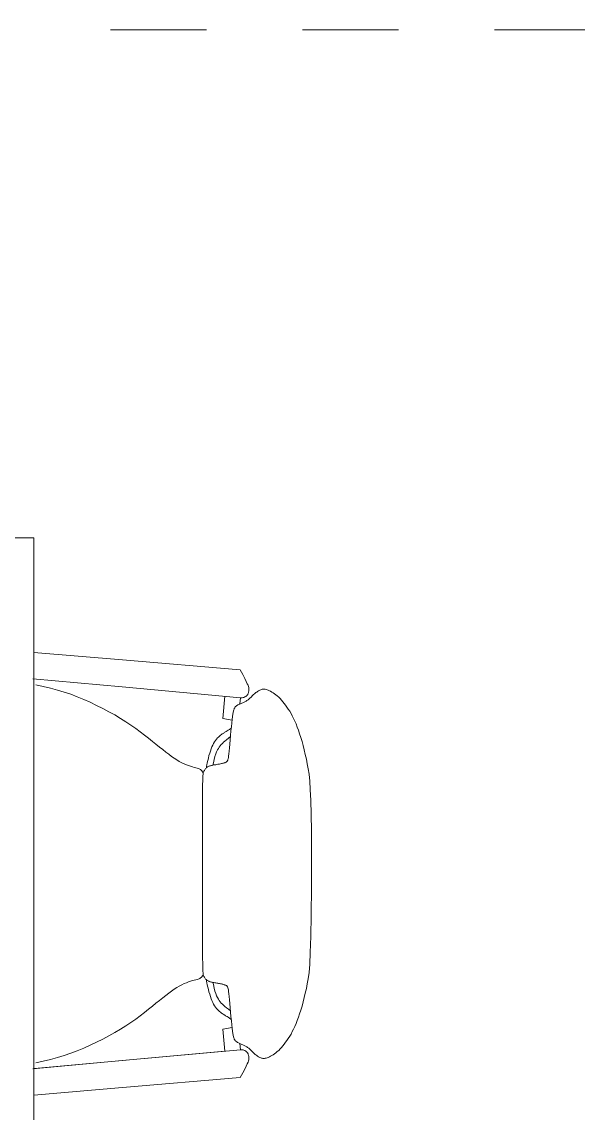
# Model space of a CAD drawing. Header units: millimetres. Extents: x 5985 to 6342, y 1020 to 1088.
# Drawn here: x 6162.385 to 6162.964, y 1073.506 to 1074.643 of the extents above; entities that cross this region are included whole.
import ezdxf

# ---------------------------------------------------------------- set-up
doc = ezdxf.new("R2010")
doc.units = ezdxf.units.MM
doc.linetypes.add('JIS_02_0.7', pattern=[1.35, 0.75, -0.6])
for name, color, linetype, lineweight in [('07_CIVIL VISTAS MEDIA', 251, 'Continuous', 5), ('09_CIVIL PROYECCIONES', 230, 'Continuous', 5), ('COLUMNAS_EJES', 252, 'Continuous', 9), ('MISC MUEBLES', 143, 'Continuous', 9)]:
    doc.layers.add(name, color=color, linetype=linetype, lineweight=lineweight)

# ---------------------------------------------------------------- blocks, each defined once
blk = doc.blocks.new('Ejes de la columna')
at = {"layer": 'COLUMNAS_EJES'}
for p, q in [((0, -0.5), (0, 0.5)), ((-0.5, 0), (0.5, 0))]:
    blk.add_line(p, q, dxfattribs=at)

msp = doc.modelspace()

# ---------------------------------------------------------------- hatches: boundary and pattern name
at = {"layer": '07_CIVIL VISTAS MEDIA'}
h = msp.add_hatch(dxfattribs=at)
h.set_pattern_fill('ANSI31', color=18, scale=0.01)
h.set_pattern_definition([(45, (5211.84584, 1146.36072), (-0.0224506403, 0.0224506403), [])])
h.paths.add_polyline_path([(6160.6774, 1076.2347), (6159.5771, 1076.2347), (6159.5771, 1075.2347), (6159.6771, 1075.2347), (6159.6771, 1076.0347), (6160.6774, 1076.0347)])
h.paths.add_polyline_path([(6163.1771, 1074.4599), (6162.9771, 1074.4599), (6162.9771, 1072.185), (6163.1771, 1072.185)])
h.paths.add_polyline_path([(6166.9956, 1070.7347), (6166.5771, 1070.7347), (6166.5771, 1072.9774), (6166.5661, 1072.9774, -0.414214), (6166.5614, 1072.9822), (6166.5614, 1073.0538), (6166.5709, 1073.0538), (6166.5709, 1072.987), (6166.5771, 1072.987), (6166.5771, 1073.8347), (6166.4771, 1073.8347), (6166.4771, 1070.7347), (6165.4286, 1070.7347), (6165.4286, 1070.4347), (6166.9956, 1070.4347)])
h.paths.add_polyline_path([(6165.5886, 1070.5947), (6165.5886, 1070.6347), (6166.8356, 1070.6347), (6166.8356, 1070.5947)], flags=16)
h.paths.add_polyline_path([(6163.8286, 1070.7347), (6163.1771, 1070.7347), (6163.1771, 1071.085), (6162.9771, 1071.085), (6162.9771, 1070.7347), (6162.2616, 1070.7347), (6162.2616, 1070.4347), (6163.8286, 1070.4347)])
h.paths.add_polyline_path([(6163.6686, 1070.6347), (6163.6686, 1070.5947), (6162.4016, 1070.5947), (6162.4016, 1070.6347)], flags=16)
h.paths.add_polyline_path([(6158.7771, 1076.2347), (6158.5771, 1076.2347), (6158.5771, 1076.0347), (6158.6771, 1076.0347), (6158.6771, 1075.2347), (6158.7771, 1075.2347)])
h.paths.add_polyline_path([(6158.7594, 1075.4187), (6158.7701, 1075.4187), (6158.7701, 1075.3381, -1), (6158.7594, 1075.3381)], flags=16)
h.paths.add_polyline_path([(6157.5771, 1076.2347), (6155.2774, 1076.2347), (6155.2774, 1076.0347), (6156.5771, 1076.0347), (6156.5771, 1075.0599), (6156.7771, 1075.0599), (6156.7771, 1076.0347), (6157.5771, 1076.0347)])
h.paths.add_polyline_path([(6154.2774, 1076.2347), (6153.1771, 1076.2347), (6153.1771, 1075.2347), (6153.2771, 1075.2347), (6153.2771, 1076.0347), (6154.2774, 1076.0347)])
h.paths.add_polyline_path([(6152.3771, 1076.2347), (6152.1771, 1076.2347), (6152.1771, 1076.0347), (6152.2771, 1076.0347), (6152.2771, 1075.2347), (6152.3771, 1075.2347), (6152.3771, 1075.3328), (6152.3648, 1075.3328, -0.414214), (6152.3594, 1075.3381), (6152.3594, 1075.4187), (6152.3701, 1075.4187), (6152.3701, 1075.3435), (6152.3771, 1075.3435)])
h.paths.add_polyline_path([(6154.3276, 1070.7347), (6153.2771, 1070.7347), (6153.2771, 1073.8347), (6153.1771, 1073.8347), (6153.1771, 1072.987), (6153.1832, 1072.987), (6153.1832, 1073.0538), (6153.1927, 1073.0538), (6153.1927, 1072.9822, -0.414214), (6153.188, 1072.9774), (6153.1771, 1072.9774), (6153.1771, 1070.7347), (6152.7606, 1070.7347), (6152.7606, 1070.4347), (6154.3276, 1070.4347)])
h.paths.add_polyline_path([(6154.1676, 1070.6347), (6154.1676, 1070.5947), (6152.9206, 1070.5947), (6152.9206, 1070.6347)], flags=16)

# ---------------------------------------------------------------- linework, layer by layer
at = {"layer": '09_CIVIL PROYECCIONES', "linetype": 'JIS_02_0.7', "ltscale": 0.1}
msp.add_line((6159.6771, 1074.6347), (6162.9771, 1074.6347), dxfattribs=at)
at = {"layer": 'MISC MUEBLES'}
for p, q in [((6160.9971, 1074.1055), (6162.3971, 1074.1055)), ((6162.3971, 1074.1055), (6162.3971, 1073.4055))]:
    msp.add_line(p, q, dxfattribs=at)
at = {"layer": 'MISC MUEBLES', "linetype": 'Continuous'}
for p, q in [((6162.4895, 1073.9783), (6162.3971, 1073.9861)), ((6162.6122, 1073.9679), (6162.4895, 1073.9783)), ((6162.3963, 1073.9587), (6162.4891, 1073.9502)), ((6162.6149, 1073.963), (6162.6122, 1073.9679)), ((6162.617, 1073.959), (6162.6149, 1073.963)), ((6162.6185, 1073.9559), (6162.617, 1073.959)), ((6162.4071, 1073.9508), (6162.3994, 1073.9525)), ((6162.4145, 1073.949), (6162.4071, 1073.9508)), ((6162.4217, 1073.947), (6162.4145, 1073.949)), ((6162.4287, 1073.9449), (6162.4217, 1073.947)), ((6162.4891, 1073.9502), (6162.6124, 1073.9389)), ((6162.6196, 1073.9536), (6162.6185, 1073.9559)), ((6162.6204, 1073.9519), (6162.6196, 1073.9536)), ((6162.6208, 1073.9505), (6162.6204, 1073.9519)), ((6162.6211, 1073.9495), (6162.6208, 1073.9505)), ((6162.6212, 1073.9487), (6162.6211, 1073.9495)), ((6162.6211, 1073.9457), (6162.6212, 1073.9464)), ((6162.6212, 1073.9479), (6162.6212, 1073.9487)), ((6162.6212, 1073.9471), (6162.6212, 1073.9479)), ((6162.6212, 1073.9464), (6162.6212, 1073.9471)), ((6162.632, 1073.9465), (6162.6312, 1073.946)), ((6162.6328, 1073.9469), (6162.632, 1073.9465)), ((6162.6336, 1073.9473), (6162.6328, 1073.9469)), ((6162.6344, 1073.9476), (6162.6336, 1073.9473)), ((6162.6352, 1073.9478), (6162.6344, 1073.9476)), ((6162.6359, 1073.9479), (6162.6352, 1073.9478)), ((6162.6367, 1073.948), (6162.6359, 1073.9479)), ((6162.6375, 1073.9479), (6162.6367, 1073.948)), ((6162.6384, 1073.9478), (6162.6375, 1073.9479)), ((6162.6393, 1073.9476), (6162.6384, 1073.9478)), ((6162.6404, 1073.9472), (6162.6393, 1073.9476)), ((6162.6415, 1073.9468), (6162.6404, 1073.9472)), ((6162.6427, 1073.9463), (6162.6415, 1073.9468)), ((6162.4356, 1073.9425), (6162.4287, 1073.9449)), ((6162.4424, 1073.9399), (6162.4356, 1073.9425)), ((6162.4492, 1073.9371), (6162.4424, 1073.9399)), ((6162.4559, 1073.9342), (6162.4492, 1073.9371)), ((6162.5961, 1073.9405), (6162.5941, 1073.9173)), ((6162.612, 1073.9325), (6162.6126, 1073.9389)), ((6162.6124, 1073.9389), (6162.6135, 1073.9389)), ((6162.6135, 1073.9389), (6162.6144, 1073.939)), ((6162.6144, 1073.939), (6162.6152, 1073.9391)), ((6162.6152, 1073.9391), (6162.616, 1073.9393)), ((6162.616, 1073.9393), (6162.6166, 1073.9395)), ((6162.6166, 1073.9395), (6162.6172, 1073.9398)), ((6162.6178, 1073.9351), (6162.6171, 1073.9347)), ((6162.6172, 1073.9398), (6162.6177, 1073.9401)), ((6162.6177, 1073.9401), (6162.6182, 1073.9403)), ((6162.6185, 1073.9355), (6162.6178, 1073.9351)), ((6162.6182, 1073.9403), (6162.6186, 1073.9406)), ((6162.6192, 1073.9359), (6162.6185, 1073.9355)), ((6162.6186, 1073.9406), (6162.619, 1073.9409)), ((6162.619, 1073.9409), (6162.6193, 1073.9412)), ((6162.6199, 1073.9364), (6162.6192, 1073.9359)), ((6162.6193, 1073.9412), (6162.6196, 1073.9416)), ((6162.6196, 1073.9416), (6162.6199, 1073.942)), ((6162.6199, 1073.942), (6162.6201, 1073.9424)), ((6162.6206, 1073.9369), (6162.6199, 1073.9364)), ((6162.6201, 1073.9424), (6162.6203, 1073.9428)), ((6162.6203, 1073.9428), (6162.6205, 1073.9433)), ((6162.6205, 1073.9433), (6162.6207, 1073.9438)), ((6162.6213, 1073.9374), (6162.6206, 1073.9369)), ((6162.6207, 1073.9438), (6162.6209, 1073.9444)), ((6162.6209, 1073.9444), (6162.621, 1073.945)), ((6162.621, 1073.945), (6162.6211, 1073.9457)), ((6162.622, 1073.938), (6162.6213, 1073.9374)), ((6162.6226, 1073.9387), (6162.622, 1073.938)), ((6162.6233, 1073.9393), (6162.6226, 1073.9387)), ((6162.624, 1073.94), (6162.6233, 1073.9393)), ((6162.6247, 1073.9408), (6162.624, 1073.94)), ((6162.6255, 1073.9415), (6162.6247, 1073.9408)), ((6162.6262, 1073.9422), (6162.6255, 1073.9415)), ((6162.627, 1073.9429), (6162.6262, 1073.9422)), ((6162.6278, 1073.9436), (6162.627, 1073.9429)), ((6162.6286, 1073.9443), (6162.6278, 1073.9436)), ((6162.6295, 1073.9449), (6162.6286, 1073.9443)), ((6162.6303, 1073.9455), (6162.6295, 1073.9449)), ((6162.6312, 1073.946), (6162.6303, 1073.9455)), ((6162.6439, 1073.9457), (6162.6427, 1073.9463)), ((6162.6452, 1073.9449), (6162.6439, 1073.9457)), ((6162.6466, 1073.9441), (6162.6452, 1073.9449)), ((6162.648, 1073.9431), (6162.6466, 1073.9441)), ((6162.6495, 1073.942), (6162.648, 1073.9431)), ((6162.6509, 1073.9408), (6162.6495, 1073.942)), ((6162.6524, 1073.9395), (6162.6509, 1073.9408)), ((6162.6538, 1073.938), (6162.6524, 1073.9395)), ((6162.6553, 1073.9364), (6162.6538, 1073.938)), ((6162.6568, 1073.9348), (6162.6553, 1073.9364)), ((6162.4625, 1073.931), (6162.4559, 1073.9342)), ((6162.469, 1073.9278), (6162.4625, 1073.931)), ((6162.4754, 1073.9244), (6162.469, 1073.9278)), ((6162.4815, 1073.921), (6162.4754, 1073.9244)), ((6162.6049, 1073.9237), (6162.6046, 1073.9218)), ((6162.6052, 1073.9252), (6162.6049, 1073.9237)), ((6162.6055, 1073.9264), (6162.6052, 1073.9252)), ((6162.6058, 1073.9272), (6162.6055, 1073.9264)), ((6162.6061, 1073.9279), (6162.6058, 1073.9272)), ((6162.6065, 1073.9284), (6162.6061, 1073.9279)), ((6162.6068, 1073.9289), (6162.6065, 1073.9284)), ((6162.6071, 1073.9293), (6162.6068, 1073.9289)), ((6162.6075, 1073.9297), (6162.6071, 1073.9293)), ((6162.6079, 1073.9301), (6162.6075, 1073.9297)), ((6162.6083, 1073.9305), (6162.6079, 1073.9301)), ((6162.6088, 1073.9308), (6162.6083, 1073.9305)), ((6162.6093, 1073.9311), (6162.6088, 1073.9308)), ((6162.6099, 1073.9315), (6162.6093, 1073.9311)), ((6162.6105, 1073.9318), (6162.6099, 1073.9315)), ((6162.6112, 1073.9321), (6162.6105, 1073.9318)), ((6162.6119, 1073.9324), (6162.6112, 1073.9321)), ((6162.6126, 1073.9327), (6162.6119, 1073.9324)), ((6162.6134, 1073.9331), (6162.6126, 1073.9327)), ((6162.6141, 1073.9334), (6162.6134, 1073.9331)), ((6162.6149, 1073.9337), (6162.6141, 1073.9334)), ((6162.6157, 1073.9341), (6162.6149, 1073.9337)), ((6162.6164, 1073.9344), (6162.6157, 1073.9341)), ((6162.6171, 1073.9347), (6162.6164, 1073.9344)), ((6162.6582, 1073.933), (6162.6568, 1073.9348)), ((6162.6596, 1073.9311), (6162.6582, 1073.933)), ((6162.661, 1073.9291), (6162.6596, 1073.9311)), ((6162.6624, 1073.927), (6162.661, 1073.9291)), ((6162.6638, 1073.9248), (6162.6624, 1073.927)), ((6162.6652, 1073.9224), (6162.6638, 1073.9248)), ((6162.4874, 1073.9174), (6162.4815, 1073.921)), ((6162.4931, 1073.9139), (6162.4874, 1073.9174)), ((6162.4984, 1073.9104), (6162.4931, 1073.9139)), ((6162.5941, 1073.9173), (6162.6038, 1073.9156)), ((6162.6035, 1073.9128), (6162.6031, 1073.9087)), ((6162.6039, 1073.9164), (6162.6035, 1073.9128)), ((6162.6043, 1073.9194), (6162.6039, 1073.9164)), ((6162.6046, 1073.9218), (6162.6043, 1073.9194)), ((6162.6665, 1073.92), (6162.6652, 1073.9224)), ((6162.6678, 1073.9174), (6162.6665, 1073.92)), ((6162.6691, 1073.9146), (6162.6678, 1073.9174)), ((6162.6704, 1073.9116), (6162.6691, 1073.9146)), ((6162.5034, 1073.9069), (6162.4984, 1073.9104)), ((6162.5081, 1073.9034), (6162.5034, 1073.9069)), ((6162.5126, 1073.9), (6162.5081, 1073.9034)), ((6162.5935, 1073.9012), (6162.5927, 1073.9005)), ((6162.5944, 1073.9017), (6162.5935, 1073.9012)), ((6162.5951, 1073.9022), (6162.5944, 1073.9017)), ((6162.5957, 1073.9026), (6162.5951, 1073.9022)), ((6162.5963, 1073.903), (6162.5957, 1073.9026)), ((6162.5969, 1073.9033), (6162.5963, 1073.903)), ((6162.5976, 1073.9038), (6162.5969, 1073.9033)), ((6162.5985, 1073.9044), (6162.5976, 1073.9038)), ((6162.5997, 1073.9051), (6162.5985, 1073.9044)), ((6162.6011, 1073.906), (6162.5997, 1073.9051)), ((6162.6029, 1073.9072), (6162.6011, 1073.906)), ((6162.6026, 1073.9043), (6162.6022, 1073.8997)), ((6162.6031, 1073.9087), (6162.6026, 1073.9043)), ((6162.6717, 1073.9084), (6162.6704, 1073.9116)), ((6162.673, 1073.905), (6162.6717, 1073.9084)), ((6162.6742, 1073.9014), (6162.673, 1073.905)), ((6162.6755, 1073.8975), (6162.6742, 1073.9014)), ((6162.5168, 1073.8967), (6162.5126, 1073.9)), ((6162.5208, 1073.8935), (6162.5168, 1073.8967)), ((6162.5245, 1073.8905), (6162.5208, 1073.8935)), ((6162.5281, 1073.8876), (6162.5245, 1073.8905)), ((6162.5837, 1073.8896), (6162.5828, 1073.8877)), ((6162.5846, 1073.8914), (6162.5837, 1073.8896)), ((6162.5856, 1073.893), (6162.5846, 1073.8914)), ((6162.5866, 1073.8944), (6162.5856, 1073.893)), ((6162.5876, 1073.8958), (6162.5866, 1073.8944)), ((6162.5886, 1073.897), (6162.5876, 1073.8958)), ((6162.5897, 1073.898), (6162.5886, 1073.897)), ((6162.5907, 1073.899), (6162.5897, 1073.898)), ((6162.5917, 1073.8998), (6162.5907, 1073.899)), ((6162.5925, 1073.8901), (6162.5915, 1073.8889)), ((6162.5927, 1073.9005), (6162.5917, 1073.8998)), ((6162.5937, 1073.8913), (6162.5925, 1073.8901)), ((6162.5949, 1073.8925), (6162.5937, 1073.8913)), ((6162.5963, 1073.8938), (6162.5949, 1073.8925)), ((6162.598, 1073.8951), (6162.5963, 1073.8938)), ((6162.5999, 1073.8967), (6162.598, 1073.8951)), ((6162.6021, 1073.8985), (6162.5999, 1073.8967)), ((6162.6014, 1073.8907), (6162.601, 1073.8867)), ((6162.6018, 1073.8951), (6162.6014, 1073.8907)), ((6162.6022, 1073.8997), (6162.6018, 1073.8951)), ((6162.6767, 1073.8934), (6162.6755, 1073.8975)), ((6162.6779, 1073.8891), (6162.6767, 1073.8934)), ((6162.5315, 1073.8849), (6162.5281, 1073.8876)), ((6162.5347, 1073.8823), (6162.5315, 1073.8849)), ((6162.5378, 1073.88), (6162.5347, 1073.8823)), ((6162.5407, 1073.8778), (6162.5378, 1073.88)), ((6162.5797, 1073.8786), (6162.5791, 1073.8761)), ((6162.5805, 1073.8811), (6162.5797, 1073.8786)), ((6162.5812, 1073.8834), (6162.5805, 1073.8811)), ((6162.582, 1073.8856), (6162.5812, 1073.8834)), ((6162.5828, 1073.8877), (6162.582, 1073.8856)), ((6162.5867, 1073.8804), (6162.5858, 1073.8778)), ((6162.5876, 1073.8827), (6162.5867, 1073.8804)), ((6162.5886, 1073.8846), (6162.5876, 1073.8827)), ((6162.5896, 1073.8862), (6162.5886, 1073.8846)), ((6162.5905, 1073.8876), (6162.5896, 1073.8862)), ((6162.5915, 1073.8889), (6162.5905, 1073.8876)), ((6162.6001, 1073.8782), (6162.5999, 1073.8766)), ((6162.6004, 1073.8804), (6162.6001, 1073.8782)), ((6162.6007, 1073.8833), (6162.6004, 1073.8804)), ((6162.601, 1073.8867), (6162.6007, 1073.8833)), ((6162.679, 1073.8846), (6162.6779, 1073.8891)), ((6162.6801, 1073.8799), (6162.679, 1073.8846)), ((6162.6812, 1073.8751), (6162.6801, 1073.8799)), ((6162.5435, 1073.8759), (6162.5407, 1073.8778)), ((6162.5462, 1073.8741), (6162.5435, 1073.8759)), ((6162.5488, 1073.8725), (6162.5462, 1073.8741)), ((6162.5513, 1073.8712), (6162.5488, 1073.8725)), ((6162.5538, 1073.87), (6162.5513, 1073.8712)), ((6162.5562, 1073.869), (6162.5538, 1073.87)), ((6162.5584, 1073.8682), (6162.5562, 1073.869)), ((6162.5605, 1073.8675), (6162.5584, 1073.8682)), ((6162.5625, 1073.8669), (6162.5605, 1073.8675)), ((6162.5643, 1073.8664), (6162.5625, 1073.8669)), ((6162.5773, 1073.8675), (6162.5771, 1073.8662)), ((6162.5776, 1073.8692), (6162.5773, 1073.8675)), ((6162.578, 1073.8712), (6162.5776, 1073.8692)), ((6162.5782, 1073.8669), (6162.5777, 1073.8666)), ((6162.5785, 1073.8736), (6162.578, 1073.8712)), ((6162.5788, 1073.8672), (6162.5782, 1073.8669)), ((6162.5791, 1073.8761), (6162.5785, 1073.8736)), ((6162.5794, 1073.8675), (6162.5788, 1073.8672)), ((6162.58, 1073.8677), (6162.5794, 1073.8675)), ((6162.5807, 1073.8679), (6162.58, 1073.8677)), ((6162.5814, 1073.8681), (6162.5807, 1073.8679)), ((6162.5822, 1073.8683), (6162.5814, 1073.8681)), ((6162.583, 1073.8685), (6162.5822, 1073.8683)), ((6162.5839, 1073.8687), (6162.583, 1073.8685)), ((6162.5843, 1073.871), (6162.5839, 1073.8687)), ((6162.5849, 1073.8689), (6162.5839, 1073.8687)), ((6162.585, 1073.8747), (6162.5843, 1073.871)), ((6162.5859, 1073.8691), (6162.5849, 1073.8689)), ((6162.5858, 1073.8778), (6162.585, 1073.8747)), ((6162.5869, 1073.8692), (6162.5859, 1073.8691)), ((6162.5879, 1073.8694), (6162.5869, 1073.8692)), ((6162.5889, 1073.8696), (6162.5879, 1073.8694)), ((6162.5898, 1073.8698), (6162.5889, 1073.8696)), ((6162.5908, 1073.8699), (6162.5898, 1073.8698)), ((6162.5917, 1073.8701), (6162.5908, 1073.8699)), ((6162.5926, 1073.8703), (6162.5917, 1073.8701)), ((6162.5934, 1073.8705), (6162.5926, 1073.8703)), ((6162.5942, 1073.8707), (6162.5934, 1073.8705)), ((6162.5949, 1073.8708), (6162.5942, 1073.8707)), ((6162.5955, 1073.871), (6162.5949, 1073.8708)), ((6162.5961, 1073.8712), (6162.5955, 1073.871)), ((6162.5966, 1073.8714), (6162.5961, 1073.8712)), ((6162.5971, 1073.8716), (6162.5966, 1073.8714)), ((6162.5975, 1073.8719), (6162.5971, 1073.8716)), ((6162.5979, 1073.8721), (6162.5975, 1073.8719)), ((6162.5982, 1073.8724), (6162.5979, 1073.8721)), ((6162.5985, 1073.8726), (6162.5982, 1073.8724)), ((6162.5987, 1073.8729), (6162.5985, 1073.8726)), ((6162.5989, 1073.8732), (6162.5987, 1073.8729)), ((6162.5991, 1073.8735), (6162.5989, 1073.8732)), ((6162.5993, 1073.8739), (6162.5991, 1073.8735)), ((6162.5995, 1073.8745), (6162.5993, 1073.8739)), ((6162.5997, 1073.8753), (6162.5995, 1073.8745)), ((6162.5999, 1073.8766), (6162.5997, 1073.8753)), ((6162.6822, 1073.8702), (6162.6812, 1073.8751)), ((6162.6831, 1073.865), (6162.6822, 1073.8702)), ((6162.5659, 1073.866), (6162.5643, 1073.8664)), ((6162.5673, 1073.8656), (6162.5659, 1073.866)), ((6162.5685, 1073.8653), (6162.5673, 1073.8656)), ((6162.5694, 1073.865), (6162.5685, 1073.8653)), ((6162.5703, 1073.8646), (6162.5694, 1073.865)), ((6162.571, 1073.8641), (6162.5703, 1073.8646)), ((6162.5717, 1073.8635), (6162.571, 1073.8641)), ((6162.5724, 1073.8628), (6162.5717, 1073.8635)), ((6162.5731, 1073.8618), (6162.5724, 1073.8628)), ((6162.5738, 1073.8606), (6162.5731, 1073.8618)), ((6162.5733, 1073.8574), (6162.5732, 1073.8536)), ((6162.5736, 1073.8595), (6162.5733, 1073.8574)), ((6162.5738, 1073.8606), (6162.5736, 1073.8595)), ((6162.5741, 1073.8616), (6162.5738, 1073.8606)), ((6162.5745, 1073.8624), (6162.5741, 1073.8616)), ((6162.5749, 1073.8632), (6162.5745, 1073.8624)), ((6162.5753, 1073.8639), (6162.5749, 1073.8632)), ((6162.5757, 1073.8646), (6162.5753, 1073.8639)), ((6162.5762, 1073.8652), (6162.5757, 1073.8646)), ((6162.5767, 1073.8657), (6162.5762, 1073.8652)), ((6162.5772, 1073.8662), (6162.5767, 1073.8657)), ((6162.5771, 1073.8662), (6162.577, 1073.866)), ((6162.5777, 1073.8666), (6162.5772, 1073.8662)), ((6162.684, 1073.8592), (6162.6831, 1073.865)), ((6162.6847, 1073.8521), (6162.684, 1073.8592)), ((6162.5732, 1073.8536), (6162.573, 1073.8471)), ((6162.573, 1073.8471), (6162.573, 1073.8372)), ((6162.6853, 1073.8432), (6162.6847, 1073.8521)), ((6162.573, 1073.8372), (6162.5729, 1073.8229)), ((6162.6858, 1073.8319), (6162.6853, 1073.8432)), ((6162.5729, 1073.8229), (6162.5729, 1073.8035)), ((6162.6862, 1073.8177), (6162.6858, 1073.8319)), ((6162.6864, 1073.8), (6162.6862, 1073.8177)), ((6162.5729, 1073.8035), (6162.5729, 1073.778)), ((6162.6864, 1073.7782), (6162.6864, 1073.8)), ((6162.5729, 1073.7377), (6162.5729, 1073.778)), ((6162.6864, 1073.7782), (6162.6864, 1073.7415)), ((6162.5729, 1073.7071), (6162.5729, 1073.7377)), ((6162.6864, 1073.7415), (6162.6862, 1073.7125)), ((6162.6862, 1073.7125), (6162.6858, 1073.6902)), ((6162.573, 1073.6849), (6162.5729, 1073.7071)), ((6162.573, 1073.6696), (6162.573, 1073.6849)), ((6162.6858, 1073.6902), (6162.6853, 1073.6735)), ((6162.6853, 1073.6735), (6162.6847, 1073.6614)), ((6162.5732, 1073.6599), (6162.573, 1073.6696)), ((6162.5733, 1073.6544), (6162.5732, 1073.6599)), ((6162.5736, 1073.6517), (6162.5733, 1073.6544)), ((6162.5738, 1073.6504), (6162.5736, 1073.6517)), ((6162.684, 1073.6526), (6162.6831, 1073.6461)), ((6162.6847, 1073.6614), (6162.684, 1073.6526)), ((6162.5488, 1073.6386), (6162.5513, 1073.6399)), ((6162.5513, 1073.6399), (6162.5538, 1073.6411)), ((6162.5538, 1073.6411), (6162.5562, 1073.6421)), ((6162.5562, 1073.6421), (6162.5584, 1073.6429)), ((6162.5584, 1073.6429), (6162.5605, 1073.6436)), ((6162.5605, 1073.6436), (6162.5625, 1073.6442)), ((6162.5625, 1073.6442), (6162.5643, 1073.6447)), ((6162.5643, 1073.6447), (6162.5659, 1073.6451)), ((6162.5659, 1073.6451), (6162.5673, 1073.6455)), ((6162.5673, 1073.6455), (6162.5685, 1073.6458)), ((6162.5685, 1073.6458), (6162.5694, 1073.6461)), ((6162.5694, 1073.6461), (6162.5703, 1073.6465)), ((6162.5703, 1073.6465), (6162.571, 1073.647)), ((6162.571, 1073.647), (6162.5717, 1073.6476)), ((6162.5717, 1073.6476), (6162.5724, 1073.6483)), ((6162.5724, 1073.6483), (6162.5731, 1073.6493)), ((6162.5731, 1073.6493), (6162.5738, 1073.6505)), ((6162.5741, 1073.6495), (6162.5738, 1073.6504)), ((6162.5745, 1073.6487), (6162.5741, 1073.6495)), ((6162.5749, 1073.6479), (6162.5745, 1073.6487)), ((6162.5753, 1073.6471), (6162.5749, 1073.6479)), ((6162.5757, 1073.6465), (6162.5753, 1073.6471)), ((6162.5762, 1073.6459), (6162.5757, 1073.6465)), ((6162.5767, 1073.6454), (6162.5762, 1073.6459)), ((6162.5772, 1073.6449), (6162.5767, 1073.6454)), ((6162.5771, 1073.6449), (6162.577, 1073.6451)), ((6162.5773, 1073.6436), (6162.5771, 1073.6449)), ((6162.5777, 1073.6445), (6162.5772, 1073.6449)), ((6162.5776, 1073.6419), (6162.5773, 1073.6436)), ((6162.578, 1073.6398), (6162.5776, 1073.6419)), ((6162.5782, 1073.6442), (6162.5777, 1073.6445)), ((6162.5785, 1073.6375), (6162.578, 1073.6398)), ((6162.5788, 1073.6439), (6162.5782, 1073.6442)), ((6162.5794, 1073.6436), (6162.5788, 1073.6439)), ((6162.58, 1073.6434), (6162.5794, 1073.6436)), ((6162.5807, 1073.6431), (6162.58, 1073.6434)), ((6162.5814, 1073.6429), (6162.5807, 1073.6431)), ((6162.5822, 1073.6428), (6162.5814, 1073.6429)), ((6162.583, 1073.6426), (6162.5822, 1073.6428)), ((6162.5839, 1073.6424), (6162.583, 1073.6426)), ((6162.5843, 1073.6401), (6162.5839, 1073.6424)), ((6162.5849, 1073.6422), (6162.5839, 1073.6424)), ((6162.585, 1073.6364), (6162.5843, 1073.6401)), ((6162.5859, 1073.642), (6162.5849, 1073.6422)), ((6162.5869, 1073.6418), (6162.5859, 1073.642)), ((6162.5879, 1073.6417), (6162.5869, 1073.6418)), ((6162.5889, 1073.6415), (6162.5879, 1073.6417)), ((6162.5898, 1073.6413), (6162.5889, 1073.6415)), ((6162.5908, 1073.6411), (6162.5898, 1073.6413)), ((6162.5917, 1073.641), (6162.5908, 1073.6411)), ((6162.5926, 1073.6408), (6162.5917, 1073.641)), ((6162.5934, 1073.6406), (6162.5926, 1073.6408)), ((6162.5942, 1073.6404), (6162.5934, 1073.6406)), ((6162.5949, 1073.6402), (6162.5942, 1073.6404)), ((6162.5955, 1073.64), (6162.5949, 1073.6402)), ((6162.5961, 1073.6398), (6162.5955, 1073.64)), ((6162.5966, 1073.6396), (6162.5961, 1073.6398)), ((6162.5971, 1073.6394), (6162.5966, 1073.6396)), ((6162.5975, 1073.6392), (6162.5971, 1073.6394)), ((6162.6822, 1073.6409), (6162.6812, 1073.636)), ((6162.6831, 1073.6461), (6162.6822, 1073.6409)), ((6162.5315, 1073.6262), (6162.5347, 1073.6288)), ((6162.5347, 1073.6288), (6162.5378, 1073.6311)), ((6162.5378, 1073.6311), (6162.5407, 1073.6333)), ((6162.5407, 1073.6333), (6162.5435, 1073.6352)), ((6162.5435, 1073.6352), (6162.5462, 1073.637)), ((6162.5462, 1073.637), (6162.5488, 1073.6386)), ((6162.5791, 1073.635), (6162.5785, 1073.6375)), ((6162.5797, 1073.6325), (6162.5791, 1073.635)), ((6162.5805, 1073.63), (6162.5797, 1073.6325)), ((6162.5812, 1073.6277), (6162.5805, 1073.63)), ((6162.5858, 1073.6333), (6162.585, 1073.6364)), ((6162.5867, 1073.6307), (6162.5858, 1073.6333)), ((6162.5876, 1073.6284), (6162.5867, 1073.6307)), ((6162.5886, 1073.6265), (6162.5876, 1073.6284)), ((6162.5979, 1073.639), (6162.5975, 1073.6392)), ((6162.5982, 1073.6387), (6162.5979, 1073.639)), ((6162.5985, 1073.6385), (6162.5982, 1073.6387)), ((6162.5987, 1073.6382), (6162.5985, 1073.6385)), ((6162.5989, 1073.6379), (6162.5987, 1073.6382)), ((6162.5991, 1073.6376), (6162.5989, 1073.6379)), ((6162.5993, 1073.6372), (6162.5991, 1073.6376)), ((6162.5995, 1073.6366), (6162.5993, 1073.6372)), ((6162.5997, 1073.6357), (6162.5995, 1073.6366)), ((6162.5999, 1073.6345), (6162.5997, 1073.6357)), ((6162.6001, 1073.6328), (6162.5999, 1073.6345)), ((6162.6004, 1073.6306), (6162.6001, 1073.6328)), ((6162.6007, 1073.6278), (6162.6004, 1073.6306)), ((6162.6801, 1073.6312), (6162.679, 1073.6265)), ((6162.6812, 1073.636), (6162.6801, 1073.6312)), ((6162.5168, 1073.6144), (6162.5208, 1073.6176)), ((6162.5208, 1073.6176), (6162.5245, 1073.6206)), ((6162.5245, 1073.6206), (6162.5281, 1073.6235)), ((6162.5281, 1073.6235), (6162.5315, 1073.6262)), ((6162.582, 1073.6254), (6162.5812, 1073.6277)), ((6162.5828, 1073.6234), (6162.582, 1073.6254)), ((6162.5837, 1073.6215), (6162.5828, 1073.6234)), ((6162.5846, 1073.6197), (6162.5837, 1073.6215)), ((6162.5856, 1073.6181), (6162.5846, 1073.6197)), ((6162.5866, 1073.6166), (6162.5856, 1073.6181)), ((6162.5876, 1073.6153), (6162.5866, 1073.6166)), ((6162.5896, 1073.6249), (6162.5886, 1073.6265)), ((6162.5905, 1073.6234), (6162.5896, 1073.6249)), ((6162.5915, 1073.6222), (6162.5905, 1073.6234)), ((6162.5925, 1073.6209), (6162.5915, 1073.6222)), ((6162.5937, 1073.6198), (6162.5925, 1073.6209)), ((6162.5949, 1073.6186), (6162.5937, 1073.6198)), ((6162.5963, 1073.6173), (6162.5949, 1073.6186)), ((6162.598, 1073.6159), (6162.5963, 1073.6173)), ((6162.601, 1073.6243), (6162.6007, 1073.6278)), ((6162.6014, 1073.6203), (6162.601, 1073.6243)), ((6162.6018, 1073.616), (6162.6014, 1073.6203)), ((6162.6767, 1073.6177), (6162.6755, 1073.6136)), ((6162.6779, 1073.622), (6162.6767, 1073.6177)), ((6162.679, 1073.6265), (6162.6779, 1073.622)), ((6162.5034, 1073.6042), (6162.5081, 1073.6077)), ((6162.5081, 1073.6077), (6162.5126, 1073.6111)), ((6162.5126, 1073.6111), (6162.5168, 1073.6144)), ((6162.5886, 1073.6141), (6162.5876, 1073.6153)), ((6162.5897, 1073.613), (6162.5886, 1073.6141)), ((6162.5907, 1073.6121), (6162.5897, 1073.613)), ((6162.5917, 1073.6113), (6162.5907, 1073.6121)), ((6162.5927, 1073.6105), (6162.5917, 1073.6113)), ((6162.5935, 1073.6099), (6162.5927, 1073.6105)), ((6162.5944, 1073.6094), (6162.5935, 1073.6099)), ((6162.5951, 1073.6089), (6162.5944, 1073.6094)), ((6162.5957, 1073.6085), (6162.5951, 1073.6089)), ((6162.5963, 1073.6081), (6162.5957, 1073.6085)), ((6162.5969, 1073.6077), (6162.5963, 1073.6081)), ((6162.5976, 1073.6073), (6162.5969, 1073.6077)), ((6162.5985, 1073.6067), (6162.5976, 1073.6073)), ((6162.5999, 1073.6144), (6162.598, 1073.6159)), ((6162.5997, 1073.606), (6162.5985, 1073.6067)), ((6162.6011, 1073.6051), (6162.5997, 1073.606)), ((6162.6021, 1073.6126), (6162.5999, 1073.6144)), ((6162.6022, 1073.6114), (6162.6018, 1073.616)), ((6162.6026, 1073.6068), (6162.6022, 1073.6114)), ((6162.6031, 1073.6024), (6162.6026, 1073.6068)), ((6162.673, 1073.6061), (6162.6717, 1073.6027)), ((6162.6742, 1073.6097), (6162.673, 1073.6061)), ((6162.6755, 1073.6136), (6162.6742, 1073.6097)), ((6162.4874, 1073.5937), (6162.4931, 1073.5972)), ((6162.4931, 1073.5972), (6162.4984, 1073.6007)), ((6162.4984, 1073.6007), (6162.5034, 1073.6042)), ((6162.5941, 1073.5938), (6162.6038, 1073.5955)), ((6162.6029, 1073.6039), (6162.6011, 1073.6051)), ((6162.6035, 1073.5983), (6162.6031, 1073.6024)), ((6162.6039, 1073.5947), (6162.6035, 1073.5983)), ((6162.6043, 1073.5917), (6162.6039, 1073.5947)), ((6162.6691, 1073.5965), (6162.6678, 1073.5937)), ((6162.6704, 1073.5995), (6162.6691, 1073.5965)), ((6162.6717, 1073.6027), (6162.6704, 1073.5995)), ((6162.4625, 1073.5801), (6162.469, 1073.5833)), ((6162.469, 1073.5833), (6162.4754, 1073.5867)), ((6162.4754, 1073.5867), (6162.4815, 1073.5901)), ((6162.4815, 1073.5901), (6162.4874, 1073.5937)), ((6162.5961, 1073.5706), (6162.5941, 1073.5938)), ((6162.6046, 1073.5892), (6162.6043, 1073.5917)), ((6162.6049, 1073.5873), (6162.6046, 1073.5892)), ((6162.6052, 1073.5858), (6162.6049, 1073.5873)), ((6162.6055, 1073.5847), (6162.6052, 1073.5858)), ((6162.6058, 1073.5839), (6162.6055, 1073.5847)), ((6162.6061, 1073.5832), (6162.6058, 1073.5839)), ((6162.6065, 1073.5827), (6162.6061, 1073.5832)), ((6162.6068, 1073.5822), (6162.6065, 1073.5827)), ((6162.6624, 1073.5841), (6162.661, 1073.582)), ((6162.6638, 1073.5863), (6162.6624, 1073.5841)), ((6162.6652, 1073.5886), (6162.6638, 1073.5863)), ((6162.6665, 1073.5911), (6162.6652, 1073.5886)), ((6162.6678, 1073.5937), (6162.6665, 1073.5911)), ((6162.4356, 1073.5686), (6162.4424, 1073.5712)), ((6162.4424, 1073.5712), (6162.4492, 1073.574)), ((6162.4492, 1073.574), (6162.4559, 1073.5769)), ((6162.4559, 1073.5769), (6162.4625, 1073.5801)), ((6162.4891, 1073.5609), (6162.6124, 1073.5722)), ((6162.6071, 1073.5817), (6162.6068, 1073.5822)), ((6162.6075, 1073.5813), (6162.6071, 1073.5817)), ((6162.6079, 1073.581), (6162.6075, 1073.5813)), ((6162.6083, 1073.5806), (6162.6079, 1073.581)), ((6162.6088, 1073.5803), (6162.6083, 1073.5806)), ((6162.6093, 1073.5799), (6162.6088, 1073.5803)), ((6162.6099, 1073.5796), (6162.6093, 1073.5799)), ((6162.6105, 1073.5793), (6162.6099, 1073.5796)), ((6162.6112, 1073.579), (6162.6105, 1073.5793)), ((6162.6119, 1073.5787), (6162.6112, 1073.579)), ((6162.6126, 1073.5783), (6162.6119, 1073.5787)), ((6162.612, 1073.5786), (6162.6126, 1073.5722)), ((6162.6124, 1073.5722), (6162.6135, 1073.5722)), ((6162.6134, 1073.578), (6162.6126, 1073.5783)), ((6162.6141, 1073.5777), (6162.6134, 1073.578)), ((6162.6135, 1073.5722), (6162.6144, 1073.5721)), ((6162.6149, 1073.5774), (6162.6141, 1073.5777)), ((6162.6144, 1073.5721), (6162.6152, 1073.572)), ((6162.6157, 1073.577), (6162.6149, 1073.5774)), ((6162.6152, 1073.572), (6162.616, 1073.5718)), ((6162.6164, 1073.5767), (6162.6157, 1073.577)), ((6162.616, 1073.5718), (6162.6166, 1073.5716)), ((6162.6171, 1073.5763), (6162.6164, 1073.5767)), ((6162.6166, 1073.5716), (6162.6172, 1073.5713)), ((6162.6178, 1073.576), (6162.6171, 1073.5763)), ((6162.6172, 1073.5713), (6162.6177, 1073.571)), ((6162.6185, 1073.5756), (6162.6178, 1073.576)), ((6162.6192, 1073.5752), (6162.6185, 1073.5756)), ((6162.6199, 1073.5747), (6162.6192, 1073.5752)), ((6162.6206, 1073.5742), (6162.6199, 1073.5747)), ((6162.6213, 1073.5737), (6162.6206, 1073.5742)), ((6162.622, 1073.5731), (6162.6213, 1073.5737)), ((6162.6226, 1073.5724), (6162.622, 1073.5731)), ((6162.6233, 1073.5717), (6162.6226, 1073.5724)), ((6162.624, 1073.571), (6162.6233, 1073.5717)), ((6162.6524, 1073.5716), (6162.6509, 1073.5703)), ((6162.6538, 1073.5731), (6162.6524, 1073.5716)), ((6162.6553, 1073.5746), (6162.6538, 1073.5731)), ((6162.6568, 1073.5763), (6162.6553, 1073.5746)), ((6162.6582, 1073.5781), (6162.6568, 1073.5763)), ((6162.6596, 1073.58), (6162.6582, 1073.5781)), ((6162.661, 1073.582), (6162.6596, 1073.58)), ((6162.3963, 1073.5524), (6162.4891, 1073.5609)), ((6162.3978, 1073.5526), (6162.5961, 1073.5709)), ((6162.3994, 1073.5586), (6162.4071, 1073.5603)), ((6162.4071, 1073.5603), (6162.4145, 1073.5621)), ((6162.4145, 1073.5621), (6162.4217, 1073.5641)), ((6162.4217, 1073.5641), (6162.4287, 1073.5662)), ((6162.4287, 1073.5662), (6162.4356, 1073.5686)), ((6162.6177, 1073.571), (6162.6182, 1073.5707)), ((6162.6182, 1073.5707), (6162.6186, 1073.5705)), ((6162.6186, 1073.5705), (6162.619, 1073.5702)), ((6162.619, 1073.5702), (6162.6193, 1073.5698)), ((6162.6193, 1073.5698), (6162.6196, 1073.5695)), ((6162.6196, 1073.5695), (6162.6199, 1073.5691)), ((6162.6199, 1073.5691), (6162.6201, 1073.5687)), ((6162.6201, 1073.5687), (6162.6203, 1073.5683)), ((6162.6203, 1073.5683), (6162.6205, 1073.5678)), ((6162.6208, 1073.5605), (6162.6204, 1073.5592)), ((6162.6205, 1073.5678), (6162.6207, 1073.5673)), ((6162.6207, 1073.5673), (6162.6209, 1073.5667)), ((6162.6211, 1073.5616), (6162.6208, 1073.5605)), ((6162.6209, 1073.5667), (6162.621, 1073.5661)), ((6162.621, 1073.5661), (6162.6211, 1073.5654)), ((6162.6211, 1073.5654), (6162.6212, 1073.5647)), ((6162.6212, 1073.5624), (6162.6211, 1073.5616)), ((6162.6212, 1073.5647), (6162.6212, 1073.564)), ((6162.6212, 1073.564), (6162.6212, 1073.5632)), ((6162.6212, 1073.5632), (6162.6212, 1073.5624)), ((6162.6247, 1073.5703), (6162.624, 1073.571)), ((6162.6255, 1073.5696), (6162.6247, 1073.5703)), ((6162.6262, 1073.5689), (6162.6255, 1073.5696)), ((6162.627, 1073.5681), (6162.6262, 1073.5689)), ((6162.6278, 1073.5674), (6162.627, 1073.5681)), ((6162.6286, 1073.5668), (6162.6278, 1073.5674)), ((6162.6295, 1073.5662), (6162.6286, 1073.5668)), ((6162.6303, 1073.5656), (6162.6295, 1073.5662)), ((6162.6312, 1073.565), (6162.6303, 1073.5656)), ((6162.632, 1073.5646), (6162.6312, 1073.565)), ((6162.6328, 1073.5641), (6162.632, 1073.5646)), ((6162.6336, 1073.5638), (6162.6328, 1073.5641)), ((6162.6344, 1073.5635), (6162.6336, 1073.5638)), ((6162.6352, 1073.5633), (6162.6344, 1073.5635)), ((6162.6359, 1073.5632), (6162.6352, 1073.5633)), ((6162.6367, 1073.5631), (6162.6359, 1073.5632)), ((6162.6375, 1073.5632), (6162.6367, 1073.5631)), ((6162.6384, 1073.5633), (6162.6375, 1073.5632)), ((6162.6393, 1073.5635), (6162.6384, 1073.5633)), ((6162.6404, 1073.5638), (6162.6393, 1073.5635)), ((6162.6415, 1073.5643), (6162.6404, 1073.5638)), ((6162.6427, 1073.5648), (6162.6415, 1073.5643)), ((6162.6439, 1073.5654), (6162.6427, 1073.5648)), ((6162.6452, 1073.5662), (6162.6439, 1073.5654)), ((6162.6466, 1073.567), (6162.6452, 1073.5662)), ((6162.648, 1073.568), (6162.6466, 1073.567)), ((6162.6495, 1073.5691), (6162.648, 1073.568)), ((6162.6509, 1073.5703), (6162.6495, 1073.5691)), ((6162.617, 1073.5521), (6162.6149, 1073.5481)), ((6162.6185, 1073.5551), (6162.617, 1073.5521)), ((6162.6196, 1073.5575), (6162.6185, 1073.5551)), ((6162.6204, 1073.5592), (6162.6196, 1073.5575)), ((6162.6122, 1073.5432), (6162.4895, 1073.5328)), ((6162.6149, 1073.5481), (6162.6122, 1073.5432)), ((6162.4895, 1073.5328), (6162.3971, 1073.525))]:
    msp.add_line(p, q, dxfattribs=at)

# ---------------------------------------------------------------- block references
at = {"layer": 'COLUMNAS_EJES', "xscale": -0.4, "yscale": 0.8, "rotation": 180}
msp.add_blockref('Ejes de la columna', (6163.0771, 1074.7599), dxfattribs=at)

doc.saveas('drawing.dxf')
